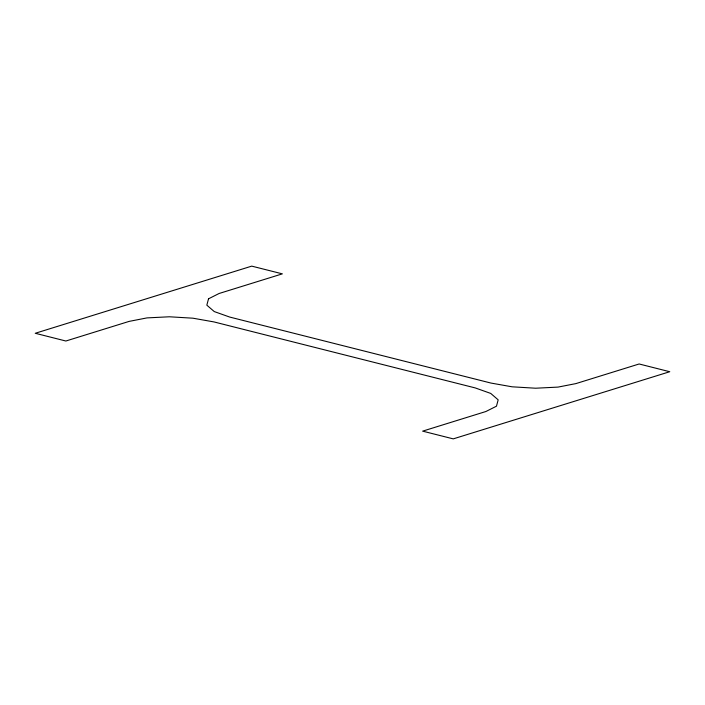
<?xml version="1.0" encoding="UTF-8"?>
<svg xmlns="http://www.w3.org/2000/svg" width="705" height="705" viewBox="0 0 705 705"><rect width="100%" height="100%" fill="white"/><g stroke="black" fill="none" stroke-linecap="round" stroke-linejoin="round"><path stroke-width="1.06" d="M208.53 298.805L206.829 305.159L214.267 311.575L229.715 317.065L490.971 383.062L512.077 386.807L535.624 388.217L558.025 387.098L575.879 383.608L639.135 363.983L669.75 371.72L453.253 438.871L422.639 431.143L485.886 411.517L496.47 406.195L498.171 399.841L490.733 393.425L475.285 387.935L214.029 321.938L192.923 318.193L169.376 316.783L146.975 317.902L129.121 321.392L65.865 341.017L35.25 333.28L251.747 266.129L282.361 273.857L219.114 293.483L208.53 298.805"/></g></svg>
